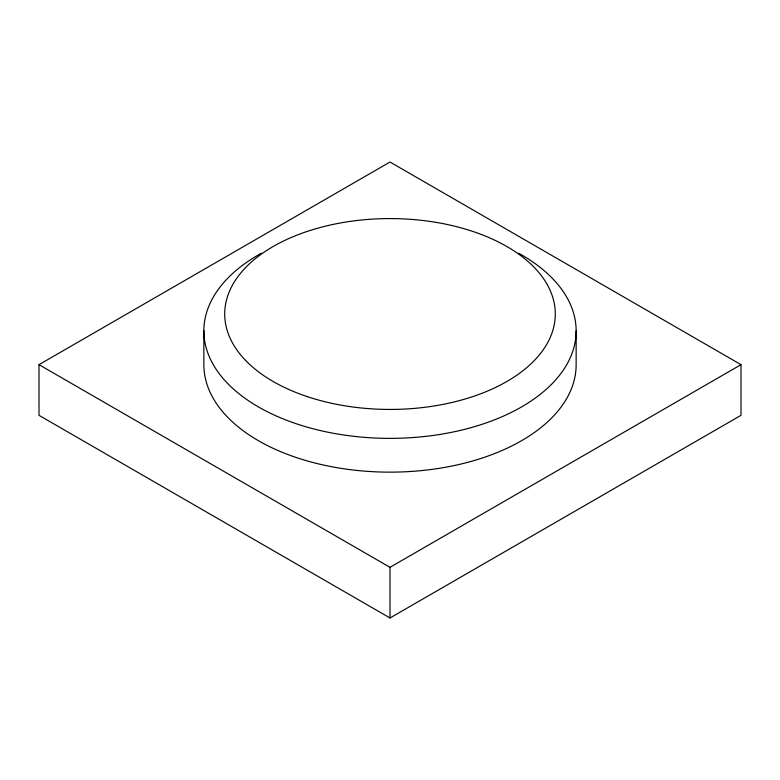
<?xml version="1.0" encoding="UTF-8"?>
<svg xmlns="http://www.w3.org/2000/svg" width="780" height="780" viewBox="0 0 780 780"><rect width="100%" height="100%" fill="white"/><g stroke="black" fill="none" stroke-linecap="round" stroke-linejoin="round"><path stroke-width="1.17" d="M39 364.669L390 162.025L741 364.669L741 415.331L390 617.975L39 415.331L39 364.669L390 567.313L741 364.669M576.147 330.895L576.147 364.669A186.147 107.474 0 0 1 390 472.144A186.147 107.474 0 0 1 203.853 364.669L203.853 330.895M390 567.313L390 617.975M518.661 253.227A186.147 107.474 0 0 1 522.6 406.322A186.147 107.474 0 0 1 257.4 406.322A186.147 107.474 0 0 1 261.339 253.227M307.359 396.649A165.282 95.423 0 0 0 555.282 314.008A165.282 95.423 0 0 0 307.359 231.368A165.282 95.423 0 0 0 307.359 396.649"/></g></svg>
